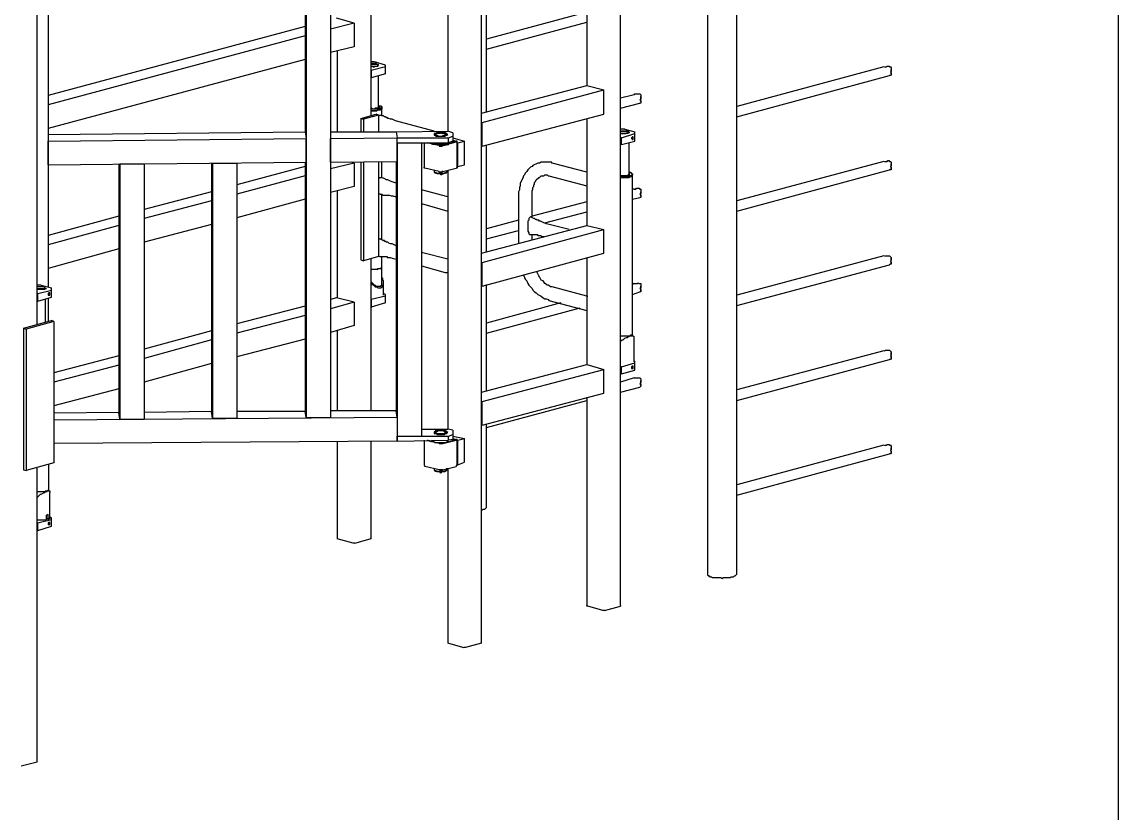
# Model space of a CAD drawing. Extents: x 41 to 1544, y 35 to 1189.
# Drawn here: x 1231.7 to 1543.7, y 843 to 1068.4 of the extents above; entities that cross this region are included whole.
import ezdxf

# ---------------------------------------------------------------- set-up
doc = ezdxf.new("R2010")
doc.units = 0
doc.layers.add('2345-64C-02_Sort_layout', color=7, linetype='CONTINUOUS')

msp = doc.modelspace()

# ---------------------------------------------------------------- linework, layer by layer
at = {"layer": '2345-64C-02_Sort_layout', "color": 7}
for points in [[(1543.6801, 1188.72), (1543.6801, 35.04)], [(1402.08, 902.16), (1402.08, 1122.96)], [(1362.48, 891.36), (1362.48, 1112.4)], [(1392.48, 1113.6), (1392.48, 1050.24)], [(1352.88, 1103.04), (1352.88, 1037.28)], [(1331.04, 1041.6), (1331.04, 1097.04)], [(1312.5601, 1092.24), (1312.5601, 955.68), (1312.3199, 957.36)], [(1319.52, 1092.48), (1319.52, 955.68)], [(1363.92, 1042.5601), (1363.92, 1091.76)], [(1312.3199, 1086.96), (1312.3199, 1037.04)], [(1236, 982.08), (1236, 1078.5601)], [(1239.12, 1072.5601), (1239.12, 992.88)], [(1392.48, 1071.12), (1363.92, 1063.4399)], [(1426.8, 1072.8), (1426.8, 911.04)], [(1435.2, 911.04), (1435.2, 1072.8)], [(1326.24, 1068), (1319.52, 1066.3199)], [(1326.24, 1068), (1326.24, 1061.28), (1319.52, 1059.6)], [(1326.24, 1068), (1321.2, 1069.4399)], [(1363.92, 1060.5601), (1392.48, 1068.24)], [(1312.3199, 1067.04), (1239.12, 1047.36)], [(1312.3199, 1064.4), (1239.12, 1044.72)], [(1321.4399, 1060.08), (1321.4399, 1037.04)], [(1312.3199, 1057.6801), (1239.12, 1038)], [(1332.96, 1056.24), (1332.72, 1056.24), (1332.48, 1056.48), (1331.0399, 1056.48), (1331.0399, 1056.24)], [(1331.04, 1055.76), (1332.96, 1055.76), (1332.96, 1056.24), (1331.0399, 1056.24), (1331.04, 1056.24)], [(1332, 1056.96), (1331.04, 1056.96)], [(1331.04, 1055.76), (1331.52, 1055.76), (1331.52, 1055.52), (1332, 1055.52), (1332.24, 1055.76), (1332.96, 1055.76), (1333.2, 1056), (1333.2, 1056.24), (1332.96, 1056.24)], [(1335.12, 1055.52), (1331.04, 1054.5601)], [(1335.12, 1056), (1332, 1056.96)], [(1333.2, 1056), (1332.96, 1056.24)], [(1335.12, 1055.52), (1335.12, 1056)], [(1335.12, 1053.6), (1335.12, 1055.52)], [(1476.96, 1055.52), (1435.2, 1044.24)], [(1477.2, 1055.52), (1477.6799, 1055.52), (1477.9199, 1055.76), (1478.64, 1055.76), (1478.64, 1055.52), (1478.88, 1055.52), (1479.12, 1055.28), (1479.12, 1054.3199), (1478.88, 1054.08)], [(1479.12, 1053.6), (1479.12, 1054.8)], [(1331.04, 1054.5601), (1331.04, 1052.4)], [(1331.04, 1054.5601), (1331.28, 1054.5601)], [(1335.12, 1053.6), (1331.04, 1052.4)], [(1331.04, 1052.64), (1331.04, 1052.4)], [(1333.2, 1043.76), (1333.2, 1053.12)], [(1435.2, 1041.36), (1478.64, 1053.12)], [(1478.88, 1054.08), (1479.12, 1053.84), (1479.12, 1053.36), (1478.88, 1053.12), (1478.64, 1053.12)], [(1362.48, 1042.3199), (1392.48, 1050.24)], [(1362.72, 1032.96), (1362.72, 1039.6801), (1397.28, 1049.04)], [(1392.48, 1050.24), (1397.28, 1049.04)], [(1397.28, 1042.08), (1397.28, 1049.04)], [(1405.92, 1047.6), (1402.08, 1046.64)], [(1405.92, 1047.6), (1406.1599, 1047.84), (1406.64, 1047.84), (1407.6, 1047.84), (1407.84, 1047.6), (1407.84, 1046.4), (1407.6, 1046.16)], [(1407.6, 1046.16), (1407.84, 1045.9199), (1407.84, 1045.2), (1407.6, 1045.2)], [(1407.84, 1045.6801), (1407.84, 1047.12)], [(1332.96, 1043.76), (1332.24, 1043.76), (1332, 1043.52), (1331.52, 1043.52), (1331.28, 1043.76), (1331.0399, 1043.76)], [(1333.4399, 1043.52), (1331.0399, 1043.52)], [(1333.4399, 1043.28), (1332.96, 1043.28), (1332.72, 1043.0399), (1331.0399, 1043.0399)], [(1331.04, 1043.04), (1332.72, 1043.0399), (1332.96, 1043.28), (1333.6799, 1043.28), (1333.9199, 1043.52), (1334.1599, 1043.52), (1334.1599, 1043.76)], [(1333.2, 1044.24), (1333.4399, 1044.24), (1333.4399, 1044), (1333.2, 1043.76), (1332.96, 1043.76)], [(1333.2, 1044.48), (1333.9199, 1044.48), (1333.9199, 1044.24), (1334.1599, 1044.24), (1334.1599, 1043.76), (1333.6799, 1043.76), (1333.4399, 1043.52)], [(1333.2, 1043.76), (1333.2, 1044)], [(1334.16, 1043.76), (1334.1599, 1043.52), (1333.9199, 1043.52), (1333.6799, 1043.28), (1333.4399, 1043.28)], [(1334.16, 1043.76), (1334.16, 1044)], [(1334.16, 1041.6), (1334.16, 1043.76)], [(1402.08, 1043.76), (1407.6, 1045.2)], [(1328.16, 1040.88), (1332.48, 1042.08)], [(1328.16, 1040.88), (1328.16, 1037.04)], [(1328.16, 1040.88), (1328.88, 1040.64)], [(1333.2, 1041.84), (1328.88, 1040.64)], [(1328.88, 1040.64), (1328.88, 1037.04)], [(1333.2, 1041.84), (1332.48, 1042.08)], [(1333.2, 1041.84), (1333.2, 1037.04)], [(1333.2, 1041.84), (1333.4399, 1041.84), (1333.6799, 1041.84)], [(1338, 1040.16), (1337.0399, 1040.64), (1336.5599, 1040.64), (1336.08, 1040.88), (1335.84, 1040.88), (1335.6, 1041.12), (1335.36, 1041.12), (1335.12, 1041.36), (1334.88, 1041.36), (1334.64, 1041.6), (1334.1599, 1041.6), (1333.6799, 1041.84)], [(1349.04, 1037.28), (1338, 1040.16)], [(1362.48, 1039.6801), (1362.72, 1039.6801)], [(1362.72, 1032.96), (1397.28, 1042.08)], [(1392.48, 1040.88), (1392.48, 1010.4)], [(1239.12, 1036.3199), (1312.3199, 1037.04)], [(1312.3199, 1037.04), (1312.5601, 1035.12)], [(1319.52, 1037.04), (1338.24, 1037.04)], [(1338.24, 1037.04), (1352.88, 1037.28)], [(1338.24, 1037.04), (1338.48, 1035.36)], [(1338.24, 1037.04), (1338.48, 1035.36)], [(1350.96, 1035.84), (1352.1599, 1035.84), (1352.4, 1036.08), (1352.64, 1036.08), (1352.88, 1036.3199), (1352.64, 1036.3199), (1352.64, 1036.5599), (1352.4, 1036.5599), (1352.1599, 1036.7999), (1349.76, 1036.7999), (1349.52, 1036.5599), (1349.28, 1036.5601), (1349.0399, 1036.5599), (1349.0399, 1036.08), (1349.28, 1036.08), (1349.52, 1035.84), (1350.96, 1035.84)], [(1352.64, 1036.3199), (1352.64, 1036.5599), (1351.9199, 1036.5599), (1351.6799, 1036.7999), (1349.76, 1036.7999), (1349.52, 1036.5599), (1349.0399, 1036.5599), (1349.0399, 1036.08), (1349.52, 1036.08), (1349.52, 1035.84), (1349.76, 1035.84), (1352.1599, 1035.84), (1352.1599, 1036.08), (1352.64, 1036.08), (1352.64, 1036.3199)], [(1349.04, 1036.3199), (1349.04, 1036.08)], [(1352.4, 1036.3199), (1352.1599, 1036.3199), (1352.1599, 1036.5599), (1351.2, 1036.5599), (1350.96, 1036.7999), (1350.72, 1036.5599), (1349.52, 1036.5599), (1349.52, 1036.3199), (1349.28, 1036.3199), (1349.52, 1036.3199), (1349.52, 1036.08), (1350, 1036.08), (1350, 1035.84), (1350.48, 1035.84), (1350.72, 1035.84), (1351.4399, 1035.84), (1351.6799, 1036.08), (1352.1599, 1036.08), (1352.4, 1036.3199)], [(1352.64, 1036.08), (1352.64, 1036.3199)], [(1354.3199, 1036.8), (1352.88, 1037.28)], [(1354.3199, 1036.8), (1354.3199, 1035.84)], [(1403.28, 1037.76), (1402.08, 1037.76)], [(1404, 1037.28), (1404.24, 1037.28), (1404.24, 1037.0399), (1404.48, 1037.0399), (1404.48, 1036.7999), (1404.24, 1036.7999), (1404, 1036.5599), (1402.08, 1036.5599)], [(1402.08, 1037.28), (1404, 1037.28)], [(1402.08, 1036.8), (1402.3199, 1036.5599), (1403.52, 1036.5599), (1403.76, 1036.7999), (1404.24, 1036.7999), (1404.24, 1037.0399), (1404, 1037.0399), (1404, 1037.28), (1402.08, 1037.28), (1402.08, 1037.28)], [(1402.3199, 1033.4399), (1402.3199, 1035.36), (1406.16, 1036.5601)], [(1403.28, 1037.76), (1406.16, 1037.04)], [(1404.24, 1036.8), (1404.24, 1037.04)], [(1404.24, 1036.8), (1404.48, 1036.7999)], [(1406.16, 1036.5601), (1406.16, 1037.04)], [(1406.16, 1034.4), (1406.16, 1036.5601)], [(1239.12, 1034.4), (1312.5601, 1035.12)], [(1239.12, 1027.6801), (1239.12, 1034.4)], [(1312.5601, 1028.4), (1312.5601, 1035.12)], [(1319.52, 1028.4), (1319.52, 1035.12), (1338.48, 1035.36)], [(1338.48, 1033.92), (1338.48, 1035.36), (1353.12, 1035.36)], [(1338.48, 1028.64), (1338.48, 1035.36)], [(1338.48, 1033.92), (1353.12, 1033.92)], [(1338.48, 1033.92), (1338.48, 950.4)], [(1338.48, 1033.92), (1345.4399, 1033.92), (1345.4399, 950.4)], [(1346.16, 1033.92), (1346.16, 1026.96)], [(1348.08, 1033.6801), (1347.12, 1033.92)], [(1353.36, 1033.6801), (1353.12, 1033.4399), (1348.5599, 1033.4399), (1348.3199, 1033.6799), (1347.84, 1033.6799), (1347.6, 1033.9199)], [(1350.48, 1033.2), (1348.8, 1033.4399)], [(1350.72, 1033.2), (1350, 1033.4399)], [(1350.48, 1033.2), (1350.48, 1032.96), (1351.2, 1032.96), (1351.4399, 1033.2)], [(1350.72, 1033.2), (1350.96, 1033.2), (1351.6801, 1033.4399)], [(1351.4399, 1033.2), (1353.12, 1033.4399)], [(1353.12, 1035.36), (1354.3199, 1035.84)], [(1354.3199, 1035.84), (1354.3199, 1034.4), (1353.12, 1033.92)], [(1353.12, 1033.92), (1353.12, 1035.36)], [(1354.3199, 1034.16), (1354.3199, 1033.9199), (1354.08, 1033.9199), (1353.84, 1033.6799), (1353.36, 1033.6799)], [(1353.6, 1033.6801), (1355.28, 1034.16)], [(1354.3199, 1035.36), (1357.6801, 1034.4)], [(1354.3199, 1034.64), (1355.28, 1034.4)], [(1354.3199, 1034.16), (1354.3199, 1034.4)], [(1354.3199, 1034.4), (1355.04, 1034.4)], [(1354.3199, 1034.16), (1355.04, 1034.16)], [(1355.04, 1034.16), (1355.0399, 1034.4)], [(1355.28, 1034.16), (1355.52, 1034.16), (1355.52, 1034.4), (1355.28, 1034.4)], [(1355.52, 1026.96), (1355.52, 1034.16)], [(1355.52, 1033.92), (1355.76, 1033.92)], [(1355.76, 1027.2), (1355.76, 1033.92), (1357.6801, 1034.4)], [(1357.6801, 1027.6801), (1357.6801, 1034.4)], [(1362.72, 1032.96), (1362.48, 1032.96)], [(1363.92, 1002.96), (1363.92, 1033.2)], [(1402.3199, 1035.36), (1402.08, 1035.36)], [(1402.3199, 1033.4399), (1402.08, 1033.4399)], [(1402.3199, 1033.4399), (1406.16, 1034.4)], [(1404.48, 1024.8), (1404.48, 1033.92)], [(1405.2, 1035.12), (1405.4399, 1034.88), (1405.6799, 1034.88), (1405.6799, 1035.6), (1405.4399, 1035.6), (1405.2, 1035.36), (1405.2, 1035.12)], [(1239.12, 1027.6801), (1312.5601, 1028.4)], [(1259.52, 1027.92), (1259.52, 955.2), (1259.28, 957.12)], [(1259.28, 1027.92), (1259.28, 957.12)], [(1259.52, 1027.92), (1266.48, 1027.92), (1266.48, 955.2)], [(1285.92, 1028.16), (1285.92, 955.44), (1285.6801, 957.36)], [(1285.6801, 1028.16), (1285.6801, 957.36)], [(1285.92, 1028.16), (1292.88, 1028.16), (1292.88, 955.44)], [(1312.3199, 1027.2), (1292.88, 1021.92)], [(1312.3199, 1028.4), (1312.3199, 957.36)], [(1319.52, 1028.4), (1338.48, 1028.64)], [(1326.24, 1028.16), (1319.52, 1026.48)], [(1326.24, 1028.16), (1326.24, 1021.44), (1319.52, 1019.76)], [(1326.24, 1028.16), (1325.52, 1028.4)], [(1328.16, 1028.4), (1328.16, 1000.56)], [(1333.2, 1028.4), (1333.2, 1001.52), (1328.88, 1000.32)], [(1328.88, 1028.4), (1328.88, 1000.32)], [(1334.16, 1024.08), (1334.16, 1028.4)], [(1338.24, 1028.64), (1338.24, 957.6)], [(1346.4, 1026.72), (1346.1599, 1026.72), (1346.1599, 1026.96)], [(1350.48, 1025.76), (1346.4, 1026.72)], [(1351.4399, 1025.76), (1355.28, 1026.72)], [(1355.52, 1026.96), (1355.52, 1026.72), (1355.28, 1026.72)], [(1355.76, 1027.2), (1355.52, 1027.2)], [(1355.76, 1027.2), (1357.6801, 1027.6801)], [(1379.04, 1028.16), (1378.5599, 1028.16), (1377.12, 1027.4399), (1376.88, 1027.2), (1376.4, 1026.96), (1375.6799, 1026.24), (1375.4399, 1025.76), (1374.96, 1025.28), (1374.72, 1024.7999), (1374.48, 1024.5599), (1374.24, 1023.84), (1373.52, 1022.4), (1373.52, 1021.68), (1373.28, 1021.2), (1373.28, 1020.48), (1373.0399, 1020), (1373.0399, 1018.56)], [(1382.64, 1028.16), (1382.4, 1028.4), (1379.52, 1028.4), (1379.0399, 1028.16)], [(1392.48, 1025.52), (1382.64, 1028.16)], [(1476.96, 1028.64), (1435.2, 1017.36)], [(1477.2, 1028.64), (1477.9199, 1028.64), (1478.1599, 1028.88), (1478.4, 1028.88), (1478.64, 1028.64), (1478.88, 1028.64), (1479.12, 1028.4), (1479.12, 1027.4399), (1478.88, 1027.2)], [(1478.88, 1027.2), (1479.12, 1026.96), (1479.12, 1026.24), (1478.64, 1026.24)], [(1479.12, 1026.48), (1479.12, 1027.92)], [(1312.3199, 1024.5601), (1292.88, 1019.28)], [(1333.2, 1023.84), (1333.4399, 1023.84), (1333.4399, 1024.08), (1333.9199, 1024.08)], [(1338.24, 1022.4), (1336.7999, 1022.88), (1335.84, 1023.36), (1335.36, 1023.36), (1335.12, 1023.6), (1334.64, 1023.84), (1334.4, 1023.84), (1333.9199, 1024.08)], [(1349.04, 1025.76), (1349.0399, 1025.52), (1349.28, 1025.52), (1349.52, 1025.28), (1350.72, 1025.28)], [(1349.04, 1026), (1349.04, 1025.76)], [(1349.04, 1025.52), (1349.28, 1025.28)], [(1350.72, 1025.04), (1350, 1025.0399), (1349.76, 1025.28), (1349.28, 1025.28)], [(1351.4399, 1025.76), (1351.2, 1025.76), (1351.2, 1025.52), (1350.48, 1025.52), (1350.48, 1025.76)], [(1350.72, 1025.52), (1350.72, 1025.04)], [(1350.96, 1025.52), (1350.96, 1025.28), (1350.72, 1025.28), (1350.72, 1025.0399), (1350.96, 1025.0399)], [(1350.96, 1025.52), (1350.96, 1025.28)], [(1350.96, 1025.28), (1350.96, 1024.8)], [(1350.96, 1025.28), (1351.2, 1025.28), (1351.2, 1024.7999), (1350.96, 1024.7999)], [(1350.96, 1024.8), (1350.96, 1025.28)], [(1350.96, 1025.28), (1350.96, 1025.04)], [(1351.2, 1025.04), (1351.2, 1025.76)], [(1351.2, 1025.28), (1352.1599, 1025.28), (1352.4, 1025.52), (1352.64, 1025.52), (1352.64, 1025.76)], [(1352.4, 1025.28), (1351.9199, 1025.28), (1351.6799, 1025.0399), (1351.2, 1025.0399)], [(1352.4, 1025.28), (1352.64, 1025.52)], [(1352.64, 1025.76), (1352.64, 1026)], [(1352.88, 1026), (1352.88, 952.32)], [(1376.88, 1018.56), (1376.88, 1020.24), (1377.12, 1020.72), (1377.12, 1021.2), (1377.36, 1021.44), (1377.36, 1021.92), (1377.6, 1022.16), (1377.6, 1022.64), (1377.84, 1022.88), (1378.08, 1023.36), (1378.7999, 1024.08), (1379.0399, 1024.08), (1379.52, 1024.5599), (1380, 1024.5599)], [(1380, 1024.5601), (1380.24, 1024.5599), (1380.48, 1024.7999), (1381.2, 1024.7999), (1381.4399, 1024.5599), (1381.6799, 1024.5599)], [(1381.6801, 1024.5601), (1392.48, 1021.68)], [(1404.24, 1024.8), (1404, 1024.5599), (1402.08, 1024.5599)], [(1404.72, 1024.5601), (1404.48, 1024.5599), (1404.24, 1024.3199), (1402.08, 1024.3199)], [(1402.08, 1024.08), (1404.48, 1024.08), (1404.72, 1024.3199)], [(1404.72, 1024.3199), (1404.48, 1024.08), (1402.08, 1024.08)], [(1404.48, 1025.28), (1404.48, 1025.0399), (1404.72, 1025.0399), (1404.48, 1025.0399), (1404.48, 1024.7999), (1404.24, 1024.7999)], [(1404.48, 1025.52), (1404.96, 1025.52), (1404.96, 1025.28), (1405.2, 1025.28), (1405.4399, 1025.0399), (1405.4399, 1024.7999), (1405.2, 1024.7999), (1405.2, 1024.5599), (1404.72, 1024.5599)], [(1404.48, 1024.8), (1404.48, 1024.7999), (1404.48, 1025.0399)], [(1405.4399, 1024.5601), (1405.2, 1024.3199), (1404.72, 1024.3199)], [(1404.72, 1024.3199), (1405.2, 1024.3199), (1405.4399, 1024.5599)], [(1405.4399, 1024.5601), (1405.4399, 1025.04)], [(1405.4399, 979.44), (1405.4399, 1024.5601)], [(1435.2, 1014.48), (1478.64, 1026.24)], [(1338.24, 1022.4), (1338.48, 1022.4)], [(1352.88, 1018.56), (1345.4399, 1020.48)], [(1405.92, 1020.72), (1405.4399, 1020.72)], [(1405.92, 1020.72), (1406.4, 1020.72), (1406.64, 1020.96), (1407.36, 1020.96), (1407.6, 1020.72), (1407.84, 1020.72), (1407.84, 1019.52), (1407.6, 1019.28)], [(1285.6801, 1020), (1266.48, 1014.96)], [(1285.6801, 1017.36), (1266.48, 1012.32)], [(1312.3199, 1017.84), (1292.88, 1012.56)], [(1321.4399, 1020.24), (1321.4399, 989.76)], [(1333.6801, 1019.28), (1333.4399, 1019.28), (1333.2, 1019.28)], [(1333.6801, 1019.28), (1334.1599, 1019.28), (1334.4, 1019.04), (1336.3199, 1019.04), (1336.7999, 1018.8), (1337.28, 1018.8)], [(1334.16, 1006.32), (1334.16, 1019.28)], [(1337.28, 1018.8), (1338.24, 1018.56)], [(1373.04, 1018.56), (1373.04, 1005.36)], [(1376.88, 1012.56), (1376.88, 1018.56)], [(1405.4399, 1017.84), (1407.6, 1018.32)], [(1407.6, 1019.28), (1407.84, 1019.04), (1407.84, 1018.32), (1407.6, 1018.32)], [(1407.84, 1018.8), (1407.84, 1020)], [(1345.4399, 1016.64), (1352.88, 1014.48)], [(1392.48, 1017.12), (1376.88, 1013.04)], [(1380.48, 1011.12), (1392.48, 1014.24)], [(1259.28, 1013.04), (1239.12, 1007.52)], [(1373.04, 1011.84), (1363.92, 1009.44)], [(1376.64, 1012.8), (1376.4, 1012.8), (1375.9199, 1012.32), (1375.9199, 1011.84), (1375.6799, 1011.6), (1375.6799, 1008.72), (1375.9199, 1008.24), (1375.9199, 1008), (1376.1599, 1007.7599), (1376.4, 1007.7599)], [(1380.96, 1010.88), (1380.24, 1011.12), (1379.28, 1011.6), (1379.0399, 1011.6), (1378.7999, 1011.84), (1378.3199, 1011.84), (1378.08, 1012.08), (1377.84, 1012.08), (1377.6, 1012.32), (1377.36, 1012.32), (1376.88, 1012.56), (1376.64, 1012.8)], [(1259.28, 1010.4), (1239.12, 1004.88)], [(1285.6801, 1010.64), (1266.48, 1005.6)], [(1362.48, 1002.48), (1392.48, 1010.4)], [(1362.72, 993.12), (1362.72, 999.84), (1397.28, 1009.2)], [(1363.92, 1006.56), (1373.04, 1008.96)], [(1387.4399, 1009.2), (1380.96, 1010.88)], [(1392.48, 1010.4), (1397.28, 1009.2)], [(1397.28, 1002.48), (1397.28, 1009.2)], [(1333.2, 1006.32), (1333.4399, 1006.56), (1333.6799, 1006.56)], [(1338, 1004.64), (1337.0399, 1005.12), (1336.5599, 1005.12), (1336.08, 1005.36), (1335.84, 1005.6), (1335.36, 1005.6), (1335.36, 1005.84), (1334.88, 1005.84), (1334.88, 1006.08), (1334.4, 1006.08), (1334.1599, 1006.32), (1333.6799, 1006.56)], [(1376.4, 1007.76), (1378.3199, 1007.7599), (1378.5599, 1007.52), (1379.28, 1007.52), (1379.76, 1007.28)], [(1376.88, 1006.32), (1376.88, 1007.76)], [(1379.76, 1007.28), (1380.24, 1007.28)], [(1259.28, 1003.68), (1239.12, 998.16)], [(1338.24, 1004.64), (1338, 1004.64)], [(1352.88, 1000.8), (1345.4399, 1002.72)], [(1362.72, 993.12), (1397.28, 1002.48)], [(1476.96, 1001.76), (1435.2, 990.48)], [(1477.2, 1001.76), (1477.9199, 1001.7599), (1478.64, 1001.7599), (1479.12, 1001.28), (1479.12, 1000.56), (1478.88, 1000.08)], [(1328.16, 1000.56), (1328.88, 1000.32)], [(1331.04, 957.6), (1331.04, 1000.8)], [(1331.04, 997.92), (1332.96, 997.92), (1333.2, 998.16), (1333.9199, 998.16), (1333.9199, 998.4), (1334.1599, 998.4), (1334.1599, 998.64)], [(1331.04, 997.92), (1332.72, 997.92), (1332.96, 998.16), (1333.9199, 998.16), (1334.1599, 998.4), (1334.1599, 998.64)], [(1333.4399, 1001.52), (1333.4399, 1001.52), (1333.2, 1001.52)], [(1333.4399, 1001.52), (1335.6, 1001.52), (1335.6, 1001.28), (1336.5599, 1001.28), (1337.0399, 1001.04)], [(1334.16, 998.64), (1334.16, 1001.52)], [(1334.16, 994.32), (1334.16, 998.64)], [(1337.04, 1001.04), (1338.24, 1000.8)], [(1345.4399, 998.88), (1352.16, 996.96)], [(1362.48, 999.84), (1362.72, 999.84)], [(1392.48, 1001.28), (1392.48, 970.8)], [(1435.2, 987.6), (1478.64, 999.12)], [(1478.88, 1000.08), (1479.12, 999.84), (1479.12, 999.36), (1478.88, 999.36), (1478.64, 999.12)], [(1479.12, 999.6), (1479.12, 1001.04)], [(1333.6801, 992.64), (1333.9199, 992.64), (1334.1599, 992.88), (1334.4, 992.88), (1334.4, 993.36), (1334.64, 993.6), (1334.64, 994.56), (1334.4, 994.8), (1334.4, 995.28), (1334.1599, 995.52)], [(1352.16, 996.96), (1352.4, 996.96), (1352.88, 996.96)], [(1374.48, 996.24), (1374.72, 995.52), (1374.96, 995.04), (1375.4399, 994.56), (1375.6799, 993.84), (1375.9199, 993.36), (1376.88, 992.4), (1377.12, 991.92), (1377.6, 991.44), (1378.08, 991.2), (1378.5599, 990.72), (1379.52, 990.24), (1380, 989.7599), (1380.48, 989.52), (1380.96, 989.52), (1381.4399, 989.28), (1381.6799, 989.04)], [(1382.64, 992.88), (1382.1599, 992.88), (1381.9199, 993.12), (1381.4399, 993.36), (1381.2, 993.36), (1380.96, 993.6), (1380.48, 993.84), (1380.24, 994.32), (1380, 994.56), (1379.52, 994.8), (1379.0399, 995.7599), (1378.7999, 996), (1378.3199, 996.96), (1378.08, 997.2)], [(1237.2, 993.36), (1236, 993.36)], [(1237.6801, 992.4), (1237.9199, 992.4), (1238.1599, 992.64), (1237.9199, 992.88), (1236, 992.88)], [(1238.16, 992.64), (1238.4, 992.64), (1238.4, 992.4), (1238.1599, 992.4), (1238.1599, 992.16), (1236, 992.16)], [(1236, 992.4), (1237.6799, 992.4)], [(1237.2, 993.36), (1240.08, 992.64)], [(1238.16, 992.64), (1238.4, 992.4), (1238.1599, 992.4), (1238.1599, 992.16), (1237.9199, 992.16)], [(1238.16, 992.64), (1238.4, 992.64)], [(1238.4, 992.4), (1238.64, 992.4)], [(1240.08, 991.92), (1240.08, 992.64)], [(1331.04, 994.32), (1332, 993.36), (1332.24, 993.36), (1332.48, 993.12), (1333.9199, 993.12), (1333.9199, 993.36), (1334.1599, 993.36), (1334.1599, 994.32)], [(1331.04, 994.08), (1331.28, 993.6), (1331.52, 993.6), (1332.24, 992.88), (1332.72, 992.88), (1332.96, 992.64), (1333.6799, 992.64)], [(1334.64, 990.48), (1334.64, 994.08)], [(1362.72, 993.12), (1362.48, 993.12)], [(1363.92, 963.12), (1363.92, 993.6)], [(1392.48, 990.24), (1382.64, 992.88)], [(1405.92, 993.84), (1405.4399, 993.6)], [(1405.92, 993.84), (1406.64, 993.84), (1406.88, 993.84), (1407.12, 994.08), (1407.36, 993.84), (1407.84, 993.84), (1407.84, 992.64), (1407.6, 992.4)], [(1407.6, 992.4), (1407.84, 992.16), (1407.84, 991.44), (1407.6, 991.44)], [(1407.84, 991.68), (1407.84, 993.12)], [(1237.92, 992.16), (1236, 992.16)], [(1236.24, 990.96), (1236, 990.96)], [(1236.24, 988.8), (1236.24, 990.96), (1240.08, 991.92)], [(1236.24, 988.8), (1240.08, 990)], [(1238.4, 982.8), (1238.4, 989.52)], [(1239.12, 990.72), (1239.12, 990.48), (1239.6, 990.48), (1239.6, 991.2), (1239.36, 991.2), (1239.12, 990.96), (1239.12, 990.72)], [(1239.12, 989.76), (1239.12, 983.04)], [(1240.08, 990), (1240.08, 991.92)], [(1321.2, 989.76), (1319.52, 989.28)], [(1326.24, 988.56), (1321.2, 989.76)], [(1335.12, 990.24), (1331.04, 989.28)], [(1331.04, 989.28), (1331.04, 987.12), (1331.28, 987.12)], [(1331.04, 989.28), (1331.28, 989.28)], [(1335.12, 990.72), (1334.64, 990.96)], [(1335.12, 990.24), (1335.12, 990.72)], [(1335.12, 988.32), (1335.12, 990.24)], [(1392.48, 990.24), (1392.72, 990.24)], [(1405.4399, 990.72), (1407.6, 991.44)], [(1236.24, 988.8), (1236, 989.04)], [(1312.3199, 987.36), (1292.88, 982.32)], [(1326.24, 988.56), (1326.24, 981.84), (1319.52, 979.92)], [(1326.24, 988.56), (1319.52, 986.64)], [(1335.12, 988.32), (1331.04, 987.12)], [(1385.04, 988.32), (1363.92, 982.56)], [(1363.92, 979.68), (1390.5601, 986.88)], [(1381.6801, 989.04), (1392.48, 986.16)], [(1232.16, 981.12), (1240.08, 983.28)], [(1240.8, 983.04), (1240.8, 942.72), (1232.88, 940.56)], [(1240.8, 983.04), (1232.88, 980.88)], [(1240.8, 983.04), (1240.08, 983.28)], [(1312.3199, 984.72), (1292.88, 979.68)], [(1232.16, 981.12), (1232.16, 940.8)], [(1232.16, 981.12), (1232.88, 980.88), (1232.88, 940.56)], [(1285.6801, 980.4), (1266.48, 975.12)], [(1321.4399, 980.4), (1321.4399, 957.6)], [(1285.6801, 977.76), (1266.48, 972.48)], [(1312.3199, 978), (1292.88, 972.96)], [(1402.08, 978.96), (1404.72, 978.96), (1404.96, 979.2), (1405.2, 979.2), (1405.4399, 979.44)], [(1402.08, 977.28), (1402.5599, 977.7599), (1402.7999, 977.7599), (1403.28, 978.24), (1403.76, 978.48), (1404, 978.48), (1404.24, 978.72), (1404.48, 978.72), (1404.72, 978.96), (1405.6799, 978.96), (1405.9199, 978.72)], [(1402.08, 978.96), (1404.72, 978.96)], [(1404.72, 978.96), (1404.96, 979.2), (1405.2, 979.2), (1405.4399, 979.44)], [(1405.4399, 978.96), (1405.4399, 979.44)], [(1405.92, 971.52), (1405.92, 978.72)], [(1476.96, 974.64), (1435.2, 963.6)], [(1477.2, 974.64), (1477.4399, 974.88), (1477.9199, 974.88), (1478.64, 974.88), (1479.12, 974.4), (1479.12, 973.44), (1478.88, 973.2)], [(1479.12, 972.72), (1479.12, 974.16)], [(1259.28, 973.2), (1240.8, 968.4)], [(1259.28, 970.56), (1240.8, 965.76)], [(1285.6801, 971.04), (1266.48, 965.76)], [(1362.48, 962.88), (1392.48, 970.8)], [(1392.48, 970.8), (1397.28, 969.36)], [(1402.3199, 968.16), (1402.3199, 970.08), (1406.16, 971.28)], [(1405.92, 971.76), (1406.16, 971.76)], [(1406.16, 971.28), (1406.16, 971.76)], [(1406.16, 969.12), (1406.16, 971.28)], [(1435.2, 960.48), (1478.64, 972.24)], [(1478.88, 973.2), (1479.12, 972.96), (1479.12, 972.48), (1478.88, 972.24), (1478.64, 972.24)], [(1362.72, 953.52), (1362.72, 960.24), (1397.28, 969.36)], [(1397.28, 962.64), (1397.28, 969.36)], [(1402.3199, 970.08), (1402.08, 970.08)], [(1402.3199, 968.16), (1402.08, 968.16)], [(1402.3199, 968.16), (1406.16, 969.12)], [(1405.2, 969.84), (1405.2, 969.6), (1405.6799, 969.6), (1405.6799, 970.32), (1405.4399, 970.32), (1405.2, 970.08), (1405.2, 969.84)], [(1405.92, 966.96), (1402.08, 965.76)], [(1402.08, 962.88), (1407.6, 964.32)], [(1405.92, 966.96), (1406.64, 966.96), (1407.6, 966.96), (1407.84, 966.72), (1407.84, 965.7599), (1407.6, 965.28)], [(1407.6, 965.28), (1407.84, 965.04), (1407.84, 964.56), (1407.6, 964.32)], [(1407.84, 964.8), (1407.84, 966.24)], [(1259.28, 963.84), (1240.8, 959.04)], [(1362.72, 953.52), (1397.28, 962.64)], [(1392.48, 961.44), (1392.48, 902.16)], [(1362.48, 960.24), (1362.72, 960.24)], [(1363.92, 952.8), (1392.48, 960.48)], [(1259.28, 957.12), (1240.8, 956.88)], [(1338.48, 955.68), (1240.8, 954.96)], [(1338.48, 955.68), (1338.48, 948.96), (1240.8, 948.24)], [(1259.52, 955.2), (1266.48, 955.2)], [(1285.6801, 957.36), (1266.48, 957.12)], [(1285.92, 955.44), (1292.88, 955.44)], [(1312.3199, 957.36), (1292.88, 957.36)], [(1312.5601, 955.68), (1319.52, 955.68)], [(1338.48, 955.68), (1338.24, 957.6), (1319.52, 957.6)], [(1345.4399, 952.32), (1352.88, 952.32)], [(1350.96, 950.88), (1351.9199, 950.88), (1352.1599, 951.12), (1352.64, 951.12), (1352.64, 951.36), (1352.88, 951.36), (1352.64, 951.6), (1352.4, 951.6), (1352.4, 951.84), (1349.52, 951.84), (1349.28, 951.84), (1349.28, 951.6), (1349.0399, 951.6), (1349.0399, 951.12), (1349.76, 951.12), (1349.76, 950.88), (1350.96, 950.88)], [(1352.64, 951.36), (1352.64, 951.6), (1352.4, 951.6), (1352.1599, 951.84), (1349.52, 951.84), (1349.28, 951.6), (1349.0399, 951.6), (1349.0399, 951.36), (1349.28, 951.12), (1349.52, 951.12), (1349.76, 951.12), (1350, 950.88), (1351.6799, 950.88), (1351.9199, 951.12), (1352.64, 951.12), (1352.64, 951.36)], [(1352.4, 951.36), (1352.4, 951.6), (1351.9199, 951.6), (1351.6799, 951.84), (1350, 951.84), (1349.76, 951.6), (1349.52, 951.6), (1349.52, 951.36), (1349.28, 951.36), (1349.52, 951.36), (1349.52, 951.12), (1350.48, 951.12), (1350.72, 951.12), (1352.1599, 951.12), (1352.1599, 951.36), (1352.4, 951.36)], [(1354.3199, 952.08), (1352.88, 952.32)], [(1354.3199, 952.08), (1354.3199, 950.88)], [(1362.72, 953.52), (1362.48, 953.52)], [(1363.92, 930.24), (1363.92, 953.76)], [(1321.4399, 948.96), (1321.4399, 921.12)], [(1331.04, 921.12), (1331.04, 948.96)], [(1338.48, 948.96), (1338.48, 950.4), (1353.12, 950.4)], [(1338.48, 950.4), (1345.4399, 950.4)], [(1338.48, 948.96), (1353.12, 949.2)], [(1346.16, 949.2), (1346.16, 942)], [(1348.08, 948.72), (1347.12, 949.2)], [(1353.36, 948.72), (1352.64, 948.72), (1352.4, 948.48), (1349.28, 948.48), (1348.7999, 948.72), (1348.3199, 948.72), (1348.08, 948.96), (1347.6, 948.96), (1347.6, 949.2)], [(1350.48, 948.24), (1348.5601, 948.72)], [(1349.04, 951.36), (1349.28, 951.36)], [(1351.4399, 948.24), (1355.28, 949.2)], [(1352.64, 951.36), (1352.88, 951.36)], [(1353.12, 950.4), (1354.3199, 950.88)], [(1354.3199, 950.88), (1354.3199, 949.44), (1353.12, 949.2)], [(1353.12, 949.2), (1353.12, 950.4)], [(1354.3199, 949.44), (1354.3199, 949.2), (1354.08, 948.96), (1353.84, 948.96), (1353.6, 948.72), (1353.36, 948.72)], [(1354.3199, 950.4), (1357.6801, 949.68)], [(1354.3199, 949.68), (1355.04, 949.44)], [(1354.3199, 949.68), (1355.28, 949.44)], [(1354.3199, 949.44), (1354.5601, 949.44)], [(1354.3199, 949.2), (1355.04, 949.44)], [(1355.04, 949.44), (1355.0399, 949.44)], [(1355.28, 949.2), (1355.52, 949.44), (1355.28, 949.44)], [(1355.52, 942), (1355.52, 949.44)], [(1355.52, 949.2), (1355.76, 949.2)], [(1355.76, 942.24), (1355.76, 949.2), (1357.6801, 949.68)], [(1357.6801, 942.96), (1357.6801, 949.68)], [(1350.72, 948.24), (1350, 948.48)], [(1350.48, 948.24), (1351.4399, 948.24)], [(1350.72, 948.24), (1350.96, 948.24), (1351.6801, 948.48)], [(1476.96, 947.76), (1435.2, 936.48)], [(1477.2, 947.76), (1477.6799, 947.7599), (1477.9199, 948), (1478.64, 948), (1478.64, 947.7599), (1478.88, 947.7599), (1479.12, 947.52), (1479.12, 946.56), (1478.88, 946.32)], [(1478.88, 946.32), (1479.12, 946.08), (1479.12, 945.6), (1478.88, 945.36), (1478.64, 945.36)], [(1479.12, 945.84), (1479.12, 947.04)], [(1355.76, 942.24), (1355.52, 942.48)], [(1355.76, 942.24), (1357.6801, 942.96)], [(1435.2, 933.6), (1478.64, 945.36)], [(1232.16, 940.8), (1232.88, 940.56)], [(1236, 857.52), (1236, 941.28)], [(1239.36, 935.28), (1239.36, 942.24)], [(1346.4, 941.76), (1346.4, 942), (1346.1599, 942)], [(1350.48, 940.8), (1346.4, 941.76)], [(1349.04, 941.28), (1349.04, 940.8)], [(1349.04, 940.8), (1349.28, 940.56), (1349.52, 940.56), (1349.76, 940.32), (1350.72, 940.32)], [(1349.04, 940.56), (1349.28, 940.56)], [(1350.72, 940.08), (1350.48, 940.32), (1349.52, 940.32), (1349.28, 940.56)], [(1351.4399, 940.8), (1350.48, 940.8)], [(1350.72, 940.8), (1350.72, 940.08)], [(1350.96, 939.84), (1350.72, 940.08), (1350.72, 940.32), (1350.96, 940.32), (1350.96, 939.84)], [(1350.96, 940.8), (1350.96, 940.32)], [(1350.96, 940.8), (1350.96, 940.56)], [(1350.96, 940.08), (1351.2, 940.08), (1351.2, 940.56), (1350.96, 940.56)], [(1350.96, 940.08), (1350.96, 940.56)], [(1350.96, 940.32), (1350.96, 940.08)], [(1351.2, 940.32), (1351.2, 940.8)], [(1351.2, 940.32), (1352.1599, 940.32), (1352.1599, 940.56), (1352.64, 940.56), (1352.64, 940.8)], [(1352.4, 940.56), (1352.1599, 940.32), (1351.2, 940.32)], [(1351.4399, 940.8), (1355.28, 941.76)], [(1352.4, 940.56), (1352.64, 940.56)], [(1352.64, 940.8), (1352.64, 941.28)], [(1352.88, 941.28), (1352.88, 891.36)], [(1355.52, 942), (1355.28, 942), (1355.28, 941.7599)], [(1236, 934.56), (1238.4, 934.56), (1238.64, 934.8), (1239.12, 934.8), (1239.12, 935.04), (1239.36, 935.04), (1239.36, 935.28)], [(1236, 933.12), (1236.24, 933.12), (1236.96, 933.84), (1237.2, 933.84), (1237.6799, 934.08), (1237.9199, 934.32), (1238.1599, 934.32), (1238.4, 934.56), (1238.88, 934.56), (1238.88, 934.8), (1239.6, 934.8), (1239.6, 934.32)], [(1236, 934.56), (1238.1599, 934.56), (1238.4, 934.8), (1238.64, 934.8)], [(1238.64, 934.8), (1239.12, 934.8), (1239.12, 935.04), (1239.36, 935.04), (1239.36, 935.28)], [(1239.36, 934.8), (1239.36, 935.28)], [(1239.6, 927.12), (1239.6, 934.32)], [(1362.48, 929.28), (1362.72, 929.28), (1362.96, 929.52), (1363.4399, 929.52), (1363.9199, 930), (1363.9199, 930.24)], [(1239.6, 927.12), (1239.6, 926.88), (1239.36, 926.88), (1239.36, 926.64), (1239.12, 926.64), (1239.12, 928.08), (1238.88, 927.84), (1238.64, 927.84)], [(1238.64, 926.64), (1238.64, 927.84)], [(1239.12, 926.64), (1238.64, 926.88)], [(1239.6, 927.36), (1240.08, 927.12)], [(1240.08, 926.64), (1240.08, 927.12)], [(1238.64, 926.64), (1238.4, 926.4), (1236, 926.4)], [(1236.24, 925.68), (1236, 925.68)], [(1236.24, 923.52), (1236.24, 925.68), (1240.08, 926.64)], [(1236.24, 923.52), (1240.08, 924.72)], [(1239.12, 925.44), (1239.12, 925.2), (1239.6, 925.2), (1239.6, 925.68), (1239.36, 925.92), (1239.36, 925.68), (1239.12, 925.68), (1239.12, 925.44)], [(1240.08, 924.72), (1240.08, 926.64)], [(1236.24, 923.52), (1236, 923.52)], [(1326, 919.92), (1321.4399, 921.12)], [(1326.48, 919.92), (1330.8, 921.12)], [(1331.04, 921.12), (1331.0399, 921.12), (1330.7999, 921.12)], [(1326.48, 919.92), (1326, 919.92)], [(1426.8, 911.04), (1426.7999, 910.8), (1427.0399, 910.8), (1427.0399, 910.56), (1427.2799, 910.56), (1427.52, 910.32), (1428, 910.32), (1428.24, 910.08), (1430.64, 910.08), (1430.88, 909.84), (1431.36, 910.08), (1433.2799, 910.08), (1433.52, 910.32), (1434, 910.32)], [(1434, 910.32), (1434.24, 910.32), (1434.48, 910.56), (1434.72, 910.56), (1435.2, 911.04)], [(1392.72, 901.92), (1392.48, 901.92), (1392.48, 902.16)], [(1397.04, 900.72), (1392.72, 901.92)], [(1397.52, 900.72), (1402.08, 901.92)], [(1402.08, 902.16), (1402.08, 901.92)], [(1397.52, 900.72), (1397.0399, 900.72)], [(1353.12, 891.36), (1352.88, 891.36)], [(1353.12, 891.36), (1357.4399, 890.16)], [(1357.92, 890.16), (1357.4399, 890.16)], [(1362.48, 891.36), (1357.92, 890.16)], [(1236, 857.52), (1231.4399, 856.32)], [(1236, 857.52), (1236, 857.52)]]:
    msp.add_lwpolyline(points, dxfattribs=at)

doc.saveas('drawing.dxf')
